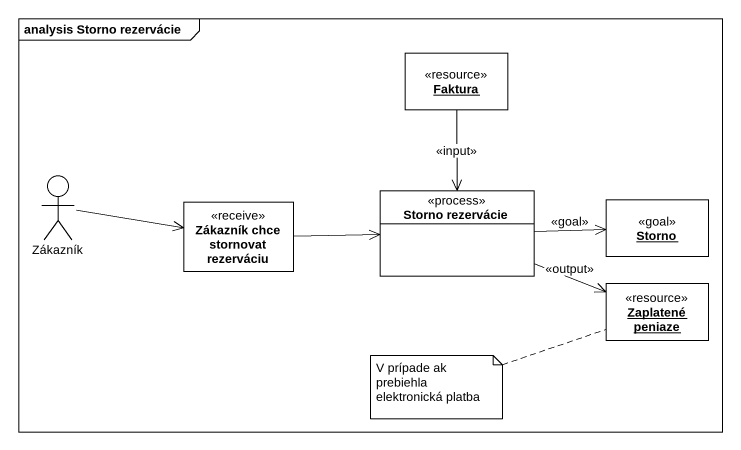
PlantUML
@startuml
mainframe analysis Storno rezervácie
allowmixing
hide circle
hide empty members
object Faktura <<resource>>
actor Zákazník
class "Zákazník chce stornovat rezerváciu" as Zákazník_chce_stornovat <<receive>>
class "Storno rezervácie" as Storno_rezervácie <<process>>
object Storno <<goal>>
object "Zaplatené peniaze" as Zaplatené_peniaze <<resource>>
Faktura --> Storno_rezervácie : <<input>>
Zákazník -right-> Zákazník_chce_stornovat
Zákazník_chce_stornovat -right-> Storno_rezervácie
Storno_rezervácie -right-> Storno : <<goal>>
Storno_rezervácie -right-> Zaplatené_peniaze : <<output>>
note left of Zaplatené_peniaze : V prípade ak prebiehla elektronická platba
@enduml
